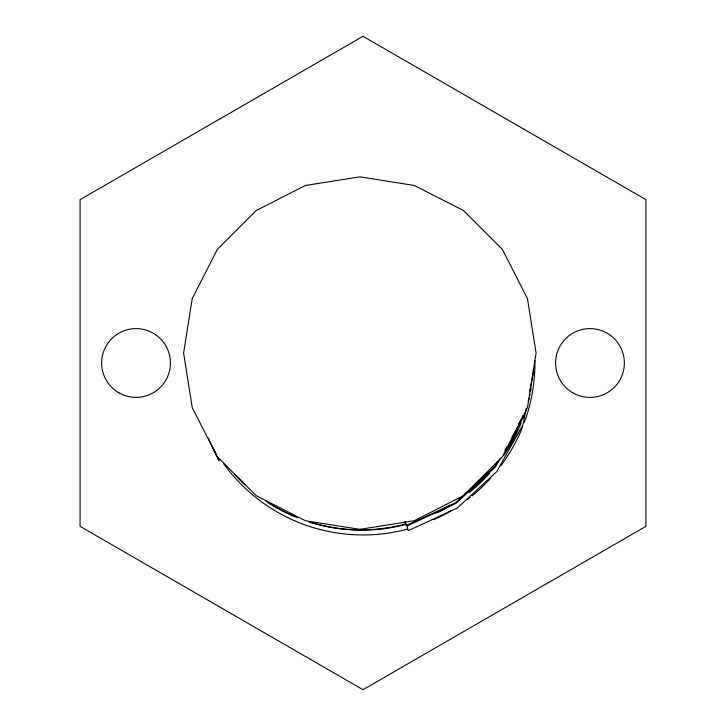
<?xml version="1.0" encoding="UTF-8"?>
<svg xmlns="http://www.w3.org/2000/svg" width="726" height="726" viewBox="0 0 726 726"><rect width="100%" height="100%" fill="white"/><g stroke="black" fill="none" stroke-linecap="round" stroke-linejoin="round"><path stroke-width="1.09" d="M522.765 415.581L521.885 419.973L512.012 437.569M526.305 408.284L523.01 424.764L496.684 471.682L457.144 508.164L408.266 530.642L406.469 524.236M529.599 391.795L533.546 372.011L533.283 369.788M497.383 461.682L494.642 466.564L455.111 503.045L406.233 525.524L405.035 521.259M518.781 423.557L520.969 419.646M500.495 458.097L495.559 466.891L456.019 503.372L407.15 525.851M504.879 450.274L507.075 446.363M220.532 459.286L218.689 460.511L208.38 438.114M213.371 448.269L216.647 455.402M534.935 360.768A171.944 171.944 0 0 1 524.335 422.478M522.711 426.707A171.944 171.944 0 0 1 500.777 465.874M490.749 478.089A171.944 171.944 0 0 1 472.109 495.894M470.348 497.319A171.944 171.944 0 0 1 467.671 499.415M450.9 510.786A171.944 171.944 0 0 1 433.994 519.607M407.504 529.091A171.944 171.944 0 0 1 223.88 464.05M531.142 388.474A171.944 171.944 0 0 1 530.724 390.697M530.062 394.009A171.944 171.944 0 0 1 529.572 396.205M529.063 398.383A171.944 171.944 0 0 1 528.247 401.641M523.981 415.571A171.944 171.944 0 0 1 522.811 418.748M521.168 422.968A171.944 171.944 0 0 1 503.608 455.565M489.623 473.307A171.944 171.944 0 0 1 469.223 492.537M449.775 505.995A171.944 171.944 0 0 1 436.961 512.901M406.378 524.299A171.944 171.944 0 0 1 308.786 521.758M293.994 516.186A171.944 171.944 0 0 1 273.021 505.423M271.116 504.252A171.944 171.944 0 0 1 266.388 501.203M243.491 482.908A171.944 171.944 0 0 1 241.876 481.365M517.574 428.875A171.944 171.944 0 0 1 506.412 449.603M490.948 470.448A171.944 171.944 0 0 1 469.196 491.493M449.821 505.096A171.944 171.944 0 0 1 435.028 513.064M405.471 523.972A171.944 171.944 0 0 1 308.949 521.776M297.261 517.593A171.944 171.944 0 0 1 266.415 501.503M245.043 484.877A171.944 171.944 0 0 1 234.734 474.641M192.227 298.631L183.596 353.099L192.227 407.558L217.256 456.69L256.251 495.686L305.383 520.714L359.842 529.345L414.301 520.714L463.433 495.686L502.428 456.69L527.466 407.558L536.087 353.099L527.466 298.631L502.428 249.499L463.433 210.513L414.301 185.475L359.842 176.854L305.383 185.475L256.251 210.513L217.256 249.499L192.227 298.631M363 36.3L80.069 199.65L80.069 526.35L363 689.7L645.931 526.35L645.931 199.65L363 36.3M118.837 392.784A34.385 34.385 0 0 0 170.419 363A34.385 34.385 0 0 0 118.837 333.216A34.385 34.385 0 0 0 118.837 392.784M572.778 392.784A34.385 34.385 0 0 0 624.36 363A34.385 34.385 0 0 0 572.778 333.216A34.385 34.385 0 0 0 572.778 392.784"/></g></svg>
